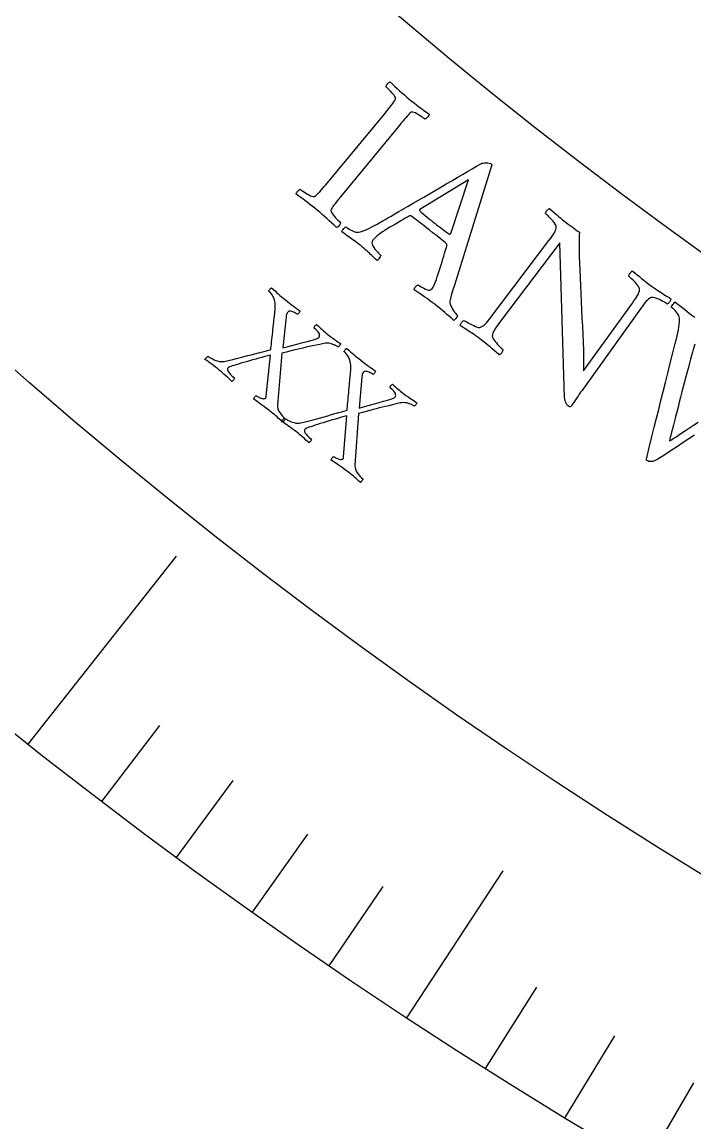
# Model space of a CAD drawing. Header units: millimetres. Extents: x -93 to 93, y -93 to 104.
# Drawn here: x -45.69 to -36.34, y -62.95 to -47.65 of the extents above; entities that cross this region are included whole.
import ezdxf

# ---------------------------------------------------------------- set-up
doc = ezdxf.new("R2010")
doc.units = ezdxf.units.MM
for name, color, linetype in [('CUT_OUTER', 1, 'Continuous'), ('ENGRAVE', 7, 'Continuous'), ('ENGRAVE_FINE', 8, 'Continuous'), ('TEXT', 5, 'Continuous')]:
    doc.layers.add(name, color=color, linetype=linetype)

msp = doc.modelspace()

# ---------------------------------------------------------------- linework, layer by layer
at = {"layer": 'CUT_OUTER'}
msp.add_arc((-0.0002, -0.0002), 92.4998, 179.658282, 0.243527, dxfattribs=at)
at = {"layer": 'ENGRAVE'}
for points in [[(-45.6035, -57.6896), (-43.5384, -55.0772)], [(-40.3315, -61.4909), (-38.9922, -59.4489)]]:
    msp.add_lwpolyline(points, dxfattribs=at)
for radius in [90.65, 90.65, 88.2219, 83.7125, 83.7125, 80.1513, 73.5375, 73.5375, 69.6525, 62.4375, 62.4375]:
    msp.add_circle((0, 0), radius, dxfattribs=at)
at = {"layer": 'ENGRAVE_FINE'}
for points in [[(-44.577, -58.4863), (-43.7696, -57.427)], [(-43.5363, -59.2651), (-42.7477, -58.1917)], [(-42.4816, -60.0257), (-41.7121, -58.9384)], [(-41.4132, -60.7677), (-40.6631, -59.667)], [(-39.2369, -62.1951), (-38.5262, -61.0685)], [(-38.1296, -62.88), (-37.439, -61.7411)], [(-37.01, -63.5454), (-36.3397, -62.3944)]]:
    msp.add_lwpolyline(points, dxfattribs=at)
at = {"layer": 'TEXT'}
for points in [[(-40.3016, -48.7203), (-40.2674, -48.7482), (-40.2332, -48.7753), (-40.1991, -48.8015), (-40.165, -48.8268), (-40.1307, -48.8521), (-40.0957, -48.8782), (-40.0601, -48.905), (-40.0239, -48.9325), (-40.0245, -48.9416), (-40.028, -48.9514), (-40.0342, -48.962), (-40.0433, -48.9732), (-40.0535, -48.9837), (-40.0629, -48.9917), (-40.0715, -48.9972), (-40.0794, -49.0004), (-40.0882, -48.9936), (-40.1003, -48.9848), (-40.1158, -48.974), (-40.1346, -48.9613), (-40.155, -48.948), (-40.1751, -48.9357), (-40.195, -48.9242), (-40.2147, -48.9138), (-40.2329, -48.9057), (-40.2482, -48.9014), (-40.2608, -48.901), (-40.2705, -48.9043), (-40.2844, -48.9147), (-40.2991, -48.9275), (-40.3145, -48.9427), (-40.3306, -48.9604), (-40.3474, -48.9798), (-40.3649, -49.0002), (-40.3829, -49.0216), (-40.4015, -49.044), (-40.4045, -49.0477), (-40.4075, -49.0513), (-40.4105, -49.0549), (-40.4135, -49.0586), (-40.4165, -49.0622), (-40.4195, -49.0658), (-40.4224, -49.0694), (-40.4254, -49.0731), (-41.2561, -50.0815), (-41.2591, -50.0851), (-41.2621, -50.0887), (-41.2651, -50.0923), (-41.2681, -50.096), (-41.2711, -50.0996), (-41.2741, -50.1032), (-41.277, -50.1069), (-41.28, -50.1105), (-41.2984, -50.133), (-41.3158, -50.1546), (-41.3322, -50.1752), (-41.3475, -50.1949), (-41.3613, -50.2136), (-41.3729, -50.2313), (-41.3824, -50.248), (-41.3898, -50.2636), (-41.3904, -50.273), (-41.3871, -50.2851), (-41.3799, -50.2999), (-41.3687, -50.3174), (-41.355, -50.3362), (-41.3401, -50.3547), (-41.3239, -50.3729), (-41.3065, -50.3909), (-41.2898, -50.4072), (-41.2757, -50.4206), (-41.2644, -50.431), (-41.2557, -50.4385), (-41.2571, -50.4469), (-41.2608, -50.4566), (-41.2667, -50.4674), (-41.2749, -50.4795), (-41.2842, -50.4906), (-41.2933, -50.4988), (-41.3023, -50.5041), (-41.3113, -50.5064), (-41.3456, -50.4743), (-41.3794, -50.443), (-41.4124, -50.4124), (-41.4448, -50.3826), (-41.4773, -50.3532), (-41.5106, -50.3239), (-41.5447, -50.2946), (-41.5796, -50.2654), (-41.6141, -50.2372), (-41.6492, -50.2093), (-41.6849, -50.1815), (-41.7213, -50.1539), (-41.7583, -50.1264), (-41.7956, -50.0987), (-41.8334, -50.0708), (-41.8716, -50.0429), (-41.871, -50.0337), (-41.8675, -50.0238), (-41.8611, -50.0133), (-41.8519, -50.0021), (-41.8416, -49.9918), (-41.8321, -49.984), (-41.8233, -49.9786), (-41.8153, -49.9756), (-41.8063, -49.9827), (-41.7939, -49.9919), (-41.7781, -50.0032), (-41.759, -50.0165), (-41.738, -50.0303), (-41.7168, -50.043), (-41.6955, -50.0546), (-41.674, -50.0649), (-41.6543, -50.0729), (-41.6385, -50.0772), (-41.6265, -50.0777), (-41.6183, -50.0745), (-41.6011, -50.0626), (-41.5832, -50.0477), (-41.5646, -50.0298), (-41.5453, -50.0089), (-41.5254, -49.986), (-41.5049, -49.9621), (-41.4838, -49.9371), (-41.4621, -49.9111), (-40.6272, -48.9061), (-40.6056, -48.88), (-40.5847, -48.8544), (-40.5646, -48.8295), (-40.5453, -48.8051), (-40.5278, -48.7819), (-40.5133, -48.76), (-40.5016, -48.7395), (-40.4929, -48.7204), (-40.4904, -48.711), (-40.4927, -48.6992), (-40.4997, -48.6849), (-40.5114, -48.6683), (-40.5259, -48.6505), (-40.5412, -48.6328), (-40.5573, -48.6151), (-40.5743, -48.5976), (-40.5903, -48.5815), (-40.6038, -48.5683), (-40.6147, -48.558), (-40.623, -48.5507), (-40.6214, -48.5423), (-40.6176, -48.5328), (-40.6115, -48.5221), (-40.6031, -48.5101), (-40.5937, -48.4991), (-40.5845, -48.491), (-40.5755, -48.4857), (-40.5667, -48.4834), (-40.5327, -48.514), (-40.4991, -48.5445), (-40.4658, -48.5749), (-40.433, -48.6052), (-40.4003, -48.6351), (-40.3675, -48.6642), (-40.3346, -48.6926), (-40.3016, -48.7203)], [(-40.7065, -50.4367), (-40.702, -50.4341), (-40.6886, -50.4264), (-40.6663, -50.4136), (-40.6351, -50.3957), (-40.5962, -50.3733), (-40.5511, -50.3471), (-40.4998, -50.3172), (-40.4422, -50.2835), (-40.3796, -50.247), (-40.3134, -50.2086), (-40.2435, -50.1684), (-40.17, -50.1263), (-40.0942, -50.0829), (-40.0176, -50.0386), (-39.9402, -49.9934), (-39.862, -49.9474), (-39.7841, -49.9015), (-39.7078, -49.8564), (-39.6332, -49.8124), (-39.5601, -49.7693), (-39.49, -49.7279), (-39.4243, -49.6891), (-39.3628, -49.6529), (-39.3057, -49.6192), (-39.2914, -49.614), (-39.2738, -49.6105), (-39.2529, -49.6086), (-39.2286, -49.6083), (-39.2049, -49.6096), (-39.1855, -49.6124), (-39.1705, -49.6168), (-39.1599, -49.6226), (-39.1578, -49.6244), (-39.1562, -49.626), (-39.1553, -49.6274), (-39.1549, -49.6286), (-39.1546, -49.63), (-39.154, -49.6318), (-39.153, -49.6342), (-39.1518, -49.637), (-39.6717, -51.3061), (-39.6966, -51.3888), (-39.715, -51.4508), (-39.7267, -51.4922), (-39.732, -51.5129), (-39.7344, -51.532), (-39.7332, -51.5525), (-39.7282, -51.5743), (-39.7196, -51.5975), (-39.7086, -51.6207), (-39.6965, -51.6425), (-39.6833, -51.6629), (-39.669, -51.6819), (-39.6554, -51.6984), (-39.6443, -51.7112), (-39.6356, -51.7205), (-39.6293, -51.7261), (-39.6305, -51.7364), (-39.6346, -51.7473), (-39.6415, -51.7586), (-39.6513, -51.7704), (-39.6616, -51.7812), (-39.6698, -51.7894), (-39.676, -51.7948), (-39.6802, -51.7977), (-39.7138, -51.7681), (-39.7456, -51.7401), (-39.7756, -51.7137), (-39.8039, -51.6889), (-39.8328, -51.664), (-39.8649, -51.6373), (-39.9002, -51.609), (-39.9386, -51.5789), (-39.9795, -51.5476), (-40.0171, -51.5195), (-40.0514, -51.4947), (-40.0826, -51.473), (-40.1139, -51.4517), (-40.1489, -51.4277), (-40.1877, -51.4011), (-40.2301, -51.3718), (-40.2298, -51.3625), (-40.2266, -51.3526), (-40.2206, -51.3419), (-40.2117, -51.3304), (-40.2016, -51.3199), (-40.1919, -51.3121), (-40.1825, -51.307), (-40.1735, -51.3046), (-40.1603, -51.3141), (-40.1432, -51.3248), (-40.1222, -51.337), (-40.0971, -51.3504), (-40.0717, -51.3627), (-40.0493, -51.3713), (-40.0302, -51.3762), (-40.0141, -51.3774), (-40.0052, -51.375), (-39.996, -51.3697), (-39.9867, -51.3615), (-39.9772, -51.3506), (-39.968, -51.3367), (-39.9579, -51.3175), (-39.9468, -51.2928), (-39.9346, -51.2626), (-39.9219, -51.2285), (-39.9089, -51.1918), (-39.8956, -51.1526), (-39.8821, -51.1109), (-39.8687, -51.0681), (-39.8556, -51.0258), (-39.8428, -50.984), (-39.8303, -50.9426), (-39.8186, -50.9033), (-39.808, -50.8676), (-39.7984, -50.8356), (-39.7899, -50.8071), (-39.783, -50.7839), (-39.778, -50.7672), (-39.775, -50.7572), (-39.774, -50.7539), (-39.7741, -50.7534), (-39.7743, -50.7517), (-39.7746, -50.749), (-39.7751, -50.7451), (-39.7759, -50.7411), (-39.7771, -50.7376), (-39.7788, -50.7347), (-39.7811, -50.7325), (-39.7997, -50.7161), (-39.8208, -50.6983), (-39.8442, -50.6792), (-39.87, -50.6586), (-39.8965, -50.6377), (-39.9222, -50.6175), (-39.9468, -50.5981), (-39.9706, -50.5793), (-39.9767, -50.5745), (-39.9828, -50.5696), (-39.989, -50.5648), (-39.9951, -50.5599), (-40.0011, -50.5552), (-40.0067, -50.5507), (-40.0121, -50.5465), (-40.0171, -50.5425), (-40.0525, -50.5146), (-40.0853, -50.4889), (-40.1154, -50.4657), (-40.1429, -50.4447), (-40.171, -50.4236), (-40.2032, -50.4001), (-40.2394, -50.3741), (-40.2796, -50.3456), (-40.2812, -50.3447), (-40.2834, -50.3441), (-40.2863, -50.3436), (-40.2899, -50.3434), (-40.2933, -50.3433), (-40.2958, -50.3432), (-40.2972, -50.3432), (-40.2977, -50.3432), (-40.3013, -50.3453), (-40.3121, -50.3517), (-40.33, -50.3624), (-40.3552, -50.3774), (-40.3853, -50.3953), (-40.4182, -50.4147), (-40.4538, -50.4357), (-40.4922, -50.4583), (-40.5312, -50.4813), (-40.5686, -50.5039), (-40.6044, -50.526), (-40.6386, -50.5477), (-40.6721, -50.5689), (-40.7018, -50.5893), (-40.7275, -50.6089), (-40.7492, -50.6276), (-40.7678, -50.6451), (-40.7838, -50.6611), (-40.7973, -50.6755), (-40.8084, -50.6885), (-40.8163, -50.7032), (-40.8183, -50.7203), (-40.8144, -50.7398), (-40.8047, -50.7619), (-40.7913, -50.7846), (-40.7765, -50.8061), (-40.7602, -50.8266), (-40.7426, -50.8459), (-40.7259, -50.8628), (-40.7125, -50.8759), (-40.7026, -50.8854), (-40.696, -50.8912), (-40.6966, -50.8968), (-40.6997, -50.9048), (-40.7052, -50.9151), (-40.713, -50.9277), (-40.7218, -50.9403), (-40.7302, -50.9505), (-40.7382, -50.9583), (-40.7458, -50.9637), (-40.7674, -50.9444), (-40.7874, -50.9264), (-40.8056, -50.9098), (-40.8221, -50.8946), (-40.8378, -50.88), (-40.8534, -50.8654), (-40.8691, -50.8508), (-40.8847, -50.8362), (-40.9018, -50.8207), (-40.9217, -50.8034), (-40.9445, -50.7843), (-40.9701, -50.7634), (-40.9962, -50.7426), (-41.0204, -50.7238), (-41.0427, -50.707), (-41.0631, -50.6923), (-41.0825, -50.6786), (-41.1019, -50.6648), (-41.1213, -50.6511), (-41.1407, -50.6374), (-41.1613, -50.6227), (-41.1843, -50.6059), (-41.2098, -50.5872), (-41.2378, -50.5664), (-41.2369, -50.5609), (-41.2333, -50.5534), (-41.227, -50.5438), (-41.2179, -50.5321), (-41.2079, -50.5204), (-41.1986, -50.5109), (-41.1901, -50.5036), (-41.1823, -50.4984), (-41.1689, -50.5083), (-41.1504, -50.5199), (-41.1271, -50.5332), (-41.0988, -50.5483), (-41.0695, -50.5616), (-41.0434, -50.5696), (-41.0203, -50.5723), (-41.0003, -50.5697), (-40.9633, -50.5602), (-40.9266, -50.5483), (-40.8902, -50.5338), (-40.8541, -50.5168), (-40.8178, -50.4981), (-40.7812, -50.4785), (-40.744, -50.4581), (-40.7065, -50.4367)], [(-39.4735, -49.846), (-40.1536, -50.2578), (-40.1537, -50.2582), (-40.1542, -50.2593), (-40.1551, -50.2611), (-40.1563, -50.2637), (-40.1573, -50.2664), (-40.1577, -50.2686), (-40.1574, -50.2703), (-40.1565, -50.2715), (-40.1331, -50.2921), (-40.1073, -50.3143), (-40.0791, -50.3381), (-40.0485, -50.3636), (-40.0182, -50.3886), (-39.9909, -50.4108), (-39.9668, -50.4304), (-39.9457, -50.4472), (-39.9181, -50.4688), (-39.8917, -50.4889), (-39.8664, -50.5077), (-39.8422, -50.525), (-39.818, -50.542), (-39.7928, -50.5599), (-39.7665, -50.5786), (-39.7391, -50.5982), (-39.7366, -50.5995), (-39.7339, -50.5997), (-39.7311, -50.5988), (-39.7281, -50.5968), (-39.7255, -50.5945), (-39.7236, -50.5929), (-39.7224, -50.5919), (-39.7221, -50.5916)], [(-38.114, -50.4383), (-38.0872, -50.4585), (-38.0608, -50.4784), (-38.0346, -50.4981), (-38.0088, -50.5176), (-37.9847, -50.5355), (-37.9636, -50.5506), (-37.9457, -50.5628), (-37.931, -50.5721), (-37.9337, -50.6198), (-37.9353, -50.6775), (-37.9358, -50.7454), (-37.9351, -50.8234), (-37.9334, -50.9096), (-37.9309, -51.0019), (-37.9275, -51.1004), (-37.9233, -51.205), (-37.9184, -51.3137), (-37.9132, -51.4243), (-37.9077, -51.5367), (-37.9019, -51.6509), (-37.8961, -51.7655), (-37.8907, -51.879), (-37.8857, -51.9913), (-37.8811, -52.1026), (-37.8772, -52.2103), (-37.8746, -52.3119), (-37.8733, -52.4075), (-37.8732, -52.4971), (-37.1949, -51.557), (-37.1725, -51.5256), (-37.1529, -51.4975), (-37.1362, -51.4726), (-37.1223, -51.451), (-37.1112, -51.4307), (-37.103, -51.4099), (-37.0976, -51.3884), (-37.0952, -51.3662), (-37.0962, -51.3559), (-37.1012, -51.3431), (-37.1099, -51.3277), (-37.1225, -51.3097), (-37.1375, -51.2907), (-37.1534, -51.2719), (-37.1702, -51.2535), (-37.1879, -51.2353), (-37.205, -51.2186), (-37.2201, -51.2046), (-37.2331, -51.1933), (-37.2441, -51.1848), (-37.2432, -51.1746), (-37.2399, -51.1641), (-37.2342, -51.1531), (-37.226, -51.1417), (-37.2172, -51.1311), (-37.2095, -51.1223), (-37.2029, -51.1153), (-37.1974, -51.1102), (-37.163, -51.1373), (-37.1298, -51.1637), (-37.0978, -51.1895), (-37.0669, -51.2146), (-37.0355, -51.2399), (-37.0016, -51.2662), (-36.9654, -51.2934), (-36.9268, -51.3215), (-36.8995, -51.3411), (-36.8747, -51.3585), (-36.8524, -51.3739), (-36.8326, -51.3873), (-36.8139, -51.3996), (-36.7947, -51.412), (-36.7751, -51.4244), (-36.7551, -51.4369), (-36.7339, -51.4502), (-36.7106, -51.4649), (-36.6853, -51.481), (-36.658, -51.4985), (-36.6597, -51.5059), (-36.6627, -51.5144), (-36.6669, -51.5239), (-36.6723, -51.5345), (-36.6791, -51.545), (-36.6874, -51.5545), (-36.6973, -51.5628), (-36.7088, -51.57), (-36.7183, -51.5637), (-36.7319, -51.5555), (-36.7495, -51.5453), (-36.7712, -51.5333), (-36.7949, -51.5208), (-36.8187, -51.5094), (-36.8426, -51.4992), (-36.8666, -51.4901), (-36.889, -51.4831), (-36.908, -51.4792), (-36.9235, -51.4786), (-36.9357, -51.481), (-36.9539, -51.4899), (-36.9709, -51.5011), (-36.9867, -51.5146), (-37.0013, -51.5303), (-37.0168, -51.5496), (-37.0352, -51.5735), (-37.0564, -51.6021), (-37.0806, -51.6354), (-37.8061, -52.6457), (-37.8309, -52.6802), (-37.8541, -52.7125), (-37.8757, -52.7426), (-37.8957, -52.7704), (-37.9146, -52.797), (-37.933, -52.8231), (-37.951, -52.849), (-37.9684, -52.8744), (-37.9862, -52.9008), (-38.0054, -52.9293), (-38.0259, -52.9601), (-38.0477, -52.993), (-38.0529, -52.9962), (-38.0588, -52.9976), (-38.0652, -52.997), (-38.0722, -52.9946), (-38.079, -52.9915), (-38.0845, -52.9887), (-38.0889, -52.9863), (-38.092, -52.9843), (-38.0975, -52.9791), (-38.1035, -52.9712), (-38.1102, -52.9603), (-38.1175, -52.9466), (-38.1245, -52.93), (-38.13, -52.9106), (-38.1343, -52.8882), (-38.1371, -52.863), (-38.2059, -50.7182), (-39.0429, -51.8293), (-39.0658, -51.8602), (-39.0856, -51.8879), (-39.1021, -51.9123), (-39.1155, -51.9335), (-39.1261, -51.9533), (-39.1344, -51.9737), (-39.1404, -51.9946), (-39.144, -52.0159), (-39.1431, -52.0263), (-39.1384, -52.0393), (-39.13, -52.0548), (-39.1178, -52.0729), (-39.1032, -52.0923), (-39.0877, -52.1117), (-39.0711, -52.1311), (-39.0536, -52.1504), (-39.0366, -52.1683), (-39.0215, -52.1833), (-39.0084, -52.1953), (-38.9973, -52.2043), (-38.998, -52.2145), (-39.0009, -52.225), (-39.0061, -52.2358), (-39.0134, -52.247), (-39.0217, -52.2574), (-39.0297, -52.2661), (-39.0374, -52.2731), (-39.0447, -52.2784), (-39.079, -52.2489), (-39.1121, -52.2206), (-39.144, -52.1934), (-39.1748, -52.1672), (-39.2063, -52.141), (-39.2403, -52.1136), (-39.2768, -52.085), (-39.3159, -52.0551), (-39.3427, -52.0351), (-39.3678, -52.0169), (-39.3909, -52.0005), (-39.4123, -51.9861), (-39.4326, -51.9726), (-39.4526, -51.9594), (-39.4723, -51.9464), (-39.4916, -51.9337), (-39.5122, -51.9201), (-39.5354, -51.9044), (-39.5612, -51.8866), (-39.5898, -51.8668), (-39.5878, -51.8594), (-39.5846, -51.851), (-39.5802, -51.8416), (-39.5745, -51.8312), (-39.5673, -51.8209), (-39.5586, -51.8118), (-39.5484, -51.8038), (-39.5365, -51.7971), (-39.527, -51.8038), (-39.5134, -51.8123), (-39.4957, -51.8227), (-39.474, -51.8349), (-39.4501, -51.8477), (-39.4259, -51.8597), (-39.4014, -51.8709), (-39.3766, -51.8814), (-39.3535, -51.8897), (-39.3343, -51.8943), (-39.3191, -51.8952), (-39.3077, -51.8924), (-39.289, -51.8843), (-39.2715, -51.8741), (-39.2552, -51.8618), (-39.24, -51.8474), (-39.2238, -51.8295), (-39.2048, -51.8067), (-39.1827, -51.7791), (-39.1577, -51.7465), (-38.3561, -50.6872), (-38.3316, -50.6543), (-38.3107, -50.6253), (-38.2937, -50.6004), (-38.2804, -50.5795), (-38.2702, -50.5605), (-38.2624, -50.5411), (-38.257, -50.5214), (-38.2539, -50.5013), (-38.2542, -50.4897), (-38.2589, -50.4755), (-38.2681, -50.4585), (-38.2818, -50.4389), (-38.298, -50.4184), (-38.315, -50.3984), (-38.3328, -50.3792), (-38.3512, -50.3605), (-38.3686, -50.3438), (-38.3832, -50.3303), (-38.3948, -50.32), (-38.4035, -50.3128), (-38.4001, -50.2997), (-38.395, -50.2877), (-38.3885, -50.277), (-38.3804, -50.2674), (-38.3719, -50.2591), (-38.3641, -50.2522), (-38.3569, -50.2469), (-38.3503, -50.243), (-38.3119, -50.2744), (-38.2776, -50.3029), (-38.2473, -50.3286), (-38.221, -50.3513), (-38.1962, -50.3727), (-38.1701, -50.3944), (-38.1427, -50.4162), (-38.114, -50.4383)], [(-42.0233, -51.5135), (-41.995, -51.5363), (-41.9677, -51.5578), (-41.9413, -51.578), (-41.9159, -51.5969), (-41.8911, -51.6151), (-41.8665, -51.6333), (-41.8422, -51.6513), (-41.8182, -51.6693), (-41.8201, -51.6745), (-41.8237, -51.681), (-41.829, -51.6888), (-41.8361, -51.6979), (-41.8434, -51.7061), (-41.8495, -51.7112), (-41.8544, -51.7133), (-41.8582, -51.7122), (-41.8647, -51.7074), (-41.8731, -51.7019), (-41.8832, -51.6958), (-41.8951, -51.689), (-41.9081, -51.6825), (-41.9214, -51.6772), (-41.9349, -51.673), (-41.9486, -51.6699), (-41.9618, -51.669), (-41.9737, -51.6713), (-41.9843, -51.677), (-41.9935, -51.6859), (-42.0001, -51.6965), (-42.0055, -51.7105), (-42.0096, -51.7278), (-42.0125, -51.7485), (-42.0592, -52.1782), (-41.9859, -52.1592), (-41.9147, -52.141), (-41.8455, -52.1234), (-41.7782, -52.1066), (-41.7161, -52.0906), (-41.6622, -52.0758), (-41.6165, -52.062), (-41.5789, -52.0494), (-41.5735, -52.047), (-41.5686, -52.0443), (-41.5642, -52.0411), (-41.5603, -52.0376), (-41.557, -52.0342), (-41.5544, -52.0315), (-41.5527, -52.0296), (-41.5516, -52.0284), (-41.5481, -52.0215), (-41.5467, -52.0123), (-41.5474, -52.0007), (-41.5501, -51.9868), (-41.5576, -51.9704), (-41.5723, -51.9511), (-41.5943, -51.9289), (-41.6236, -51.9039), (-41.6243, -51.9003), (-41.6227, -51.8949), (-41.6189, -51.8878), (-41.6129, -51.879), (-41.6061, -51.8702), (-41.5998, -51.8631), (-41.5941, -51.8577), (-41.589, -51.8541), (-41.5676, -51.8738), (-41.5474, -51.8924), (-41.5285, -51.9098), (-41.5108, -51.9261), (-41.4931, -51.942), (-41.4742, -51.9583), (-41.4542, -51.975), (-41.433, -51.9921), (-41.4035, -52.0153), (-41.376, -52.0362), (-41.3506, -52.0547), (-41.3273, -52.0709), (-41.306, -52.0852), (-41.2867, -52.0984), (-41.2694, -52.1103), (-41.254, -52.1209), (-41.2556, -52.126), (-41.2585, -52.132), (-41.2627, -52.1391), (-41.2681, -52.1471), (-41.2744, -52.1546), (-41.2809, -52.1603), (-41.2877, -52.164), (-41.2948, -52.1659), (-41.2994, -52.1627), (-41.3068, -52.1581), (-41.3168, -52.1522), (-41.3296, -52.145), (-41.3445, -52.1375), (-41.361, -52.1308), (-41.3791, -52.1247), (-41.3988, -52.1195), (-41.4196, -52.1157), (-41.441, -52.1142), (-41.4632, -52.115), (-41.486, -52.1181), (-41.5432, -52.1306), (-41.5966, -52.1422), (-41.6461, -52.1528), (-41.6918, -52.1624), (-41.7354, -52.1718), (-41.779, -52.1816), (-41.8224, -52.1918), (-41.8657, -52.2024), (-41.9109, -52.2138), (-41.9601, -52.2264), (-42.0132, -52.2402), (-42.0704, -52.255), (-42.1333, -52.9751), (-42.1329, -53.0014), (-42.1275, -53.0277), (-42.1171, -53.054), (-42.1016, -53.0802), (-42.0834, -53.1052), (-42.0647, -53.1275), (-42.0456, -53.1471), (-42.0261, -53.164), (-42.0271, -53.1697), (-42.03, -53.1762), (-42.0348, -53.1836), (-42.0414, -53.1919), (-42.0483, -53.1996), (-42.0538, -53.2054), (-42.0579, -53.2093), (-42.0607, -53.2112), (-42.0825, -53.1914), (-42.1028, -53.173), (-42.1214, -53.1559), (-42.1385, -53.1403), (-42.1559, -53.1248), (-42.1753, -53.1081), (-42.1969, -53.0902), (-42.2205, -53.0712), (-42.2532, -53.0454), (-42.284, -53.0216), (-42.3129, -52.9998), (-42.3399, -52.98), (-42.367, -52.9604), (-42.3963, -52.9392), (-42.4279, -52.9163), (-42.4617, -52.8918), (-42.4613, -52.8854), (-42.4587, -52.8781), (-42.4541, -52.8698), (-42.4473, -52.8605), (-42.44, -52.8523), (-42.4339, -52.8472), (-42.4289, -52.8451), (-42.4251, -52.8462), (-42.4191, -52.8505), (-42.4112, -52.8553), (-42.4012, -52.8608), (-42.3892, -52.8669), (-42.3761, -52.8729), (-42.3627, -52.8779), (-42.349, -52.8819), (-42.335, -52.8849), (-42.322, -52.8862), (-42.311, -52.8851), (-42.3021, -52.8815), (-42.2952, -52.8754), (-42.2939, -52.8735), (-42.2927, -52.871), (-42.2915, -52.868), (-42.2904, -52.8644), (-42.2896, -52.8607), (-42.289, -52.8572), (-42.2888, -52.8539), (-42.289, -52.8509), (-42.2306, -52.2814), (-42.2683, -52.291), (-42.3079, -52.3012), (-42.3492, -52.3122), (-42.3923, -52.3239), (-42.436, -52.3359), (-42.4792, -52.3479), (-42.5219, -52.3597), (-42.564, -52.3715), (-42.6045, -52.383), (-42.6423, -52.394), (-42.6773, -52.4045), (-42.7096, -52.4146), (-42.7382, -52.4236), (-42.7618, -52.4313), (-42.7806, -52.4376), (-42.7945, -52.4424), (-42.7969, -52.4435), (-42.7998, -52.4448), (-42.8033, -52.4463), (-42.8073, -52.4481), (-42.8115, -52.4503), (-42.8154, -52.453), (-42.819, -52.4562), (-42.8225, -52.46), (-42.8265, -52.4686), (-42.8269, -52.4796), (-42.8236, -52.4932), (-42.8166, -52.5093), (-42.8047, -52.5278), (-42.7866, -52.5489), (-42.7624, -52.5723), (-42.7321, -52.5983), (-42.7331, -52.604), (-42.7358, -52.6107), (-42.7401, -52.6185), (-42.7461, -52.6272), (-42.7525, -52.6353), (-42.7579, -52.6412), (-42.7623, -52.6449), (-42.7657, -52.6463), (-42.7865, -52.6268), (-42.8076, -52.6072), (-42.829, -52.5875), (-42.8507, -52.5677), (-42.8725, -52.5481), (-42.8944, -52.529), (-42.9163, -52.5104), (-42.9382, -52.4922), (-42.9681, -52.468), (-42.996, -52.4459), (-43.0219, -52.4259), (-43.0458, -52.4081), (-43.0689, -52.3912), (-43.0926, -52.374), (-43.1167, -52.3566), (-43.1413, -52.339), (-43.1388, -52.3333), (-43.1346, -52.3272), (-43.1289, -52.3205), (-43.1215, -52.3133), (-43.1141, -52.3067), (-43.1082, -52.3017), (-43.1037, -52.2983), (-43.1008, -52.2965), (-43.0956, -52.3002), (-43.0865, -52.3059), (-43.0735, -52.3137), (-43.0565, -52.3236), (-43.0368, -52.334), (-43.0154, -52.3438), (-42.9925, -52.3529), (-42.9679, -52.3612), (-42.943, -52.3675), (-42.919, -52.3706), (-42.8959, -52.3704), (-42.8736, -52.3669), (-42.8133, -52.3529), (-42.7557, -52.3393), (-42.7008, -52.3261), (-42.6487, -52.3133), (-42.598, -52.3006), (-42.5474, -52.2878), (-42.4968, -52.2746), (-42.4462, -52.2613), (-42.3946, -52.2476), (-42.3408, -52.2335), (-42.2849, -52.219), (-42.2268, -52.2039), (-42.2238, -52.1807), (-42.2208, -52.1547), (-42.2176, -52.126), (-42.2143, -52.0944), (-42.2109, -52.0611), (-42.2073, -52.0272), (-42.2034, -51.9926), (-42.1993, -51.9573), (-42.1952, -51.9223), (-42.1914, -51.8884), (-42.1878, -51.8557), (-42.1844, -51.8241), (-42.1813, -51.7944), (-42.1785, -51.7676), (-42.1759, -51.7436), (-42.1736, -51.7224), (-42.1718, -51.7051), (-42.1704, -51.6927), (-42.1696, -51.6853), (-42.1693, -51.6828), (-42.1657, -51.6525), (-42.1636, -51.6248), (-42.163, -51.5994), (-42.1639, -51.5766), (-42.1664, -51.5549), (-42.1704, -51.5328), (-42.1761, -51.5105), (-42.1833, -51.4879), (-42.1891, -51.4731), (-42.1963, -51.4587), (-42.205, -51.4446), (-42.2151, -51.4308), (-42.2254, -51.4181), (-42.2349, -51.4074), (-42.2434, -51.3986), (-42.251, -51.3918), (-42.2528, -51.3883), (-42.2518, -51.383), (-42.2481, -51.376), (-42.2415, -51.3672), (-42.2338, -51.3586), (-42.2266, -51.3523), (-42.22, -51.3483), (-42.2139, -51.3466), (-42.187, -51.3701), (-42.1623, -51.392), (-42.1397, -51.4123), (-42.1193, -51.431), (-42.0988, -51.4495), (-42.076, -51.4694), (-42.0508, -51.4908), (-42.0233, -51.5135)], [(-40.9744, -52.3516), (-40.9457, -52.3738), (-40.918, -52.3948), (-40.8912, -52.4144), (-40.8654, -52.4328), (-40.8402, -52.4505), (-40.8153, -52.4682), (-40.7906, -52.4858), (-40.7663, -52.5033), (-40.7681, -52.5085), (-40.7715, -52.5151), (-40.7767, -52.523), (-40.7835, -52.5322), (-40.7907, -52.5406), (-40.7967, -52.5458), (-40.8016, -52.5479), (-40.8054, -52.547), (-40.812, -52.5422), (-40.8204, -52.5369), (-40.8307, -52.531), (-40.8428, -52.5245), (-40.8559, -52.5183), (-40.8692, -52.5132), (-40.8828, -52.5093), (-40.8966, -52.5065), (-40.9099, -52.5058), (-40.9217, -52.5084), (-40.9321, -52.5143), (-40.9412, -52.5234), (-40.9476, -52.5341), (-40.9527, -52.5482), (-40.9564, -52.5656), (-40.9589, -52.5864), (-40.9969, -53.0169), (-40.9241, -52.9965), (-40.8532, -52.9768), (-40.7843, -52.9578), (-40.7174, -52.9396), (-40.6556, -52.9224), (-40.602, -52.9065), (-40.5566, -52.8918), (-40.5194, -52.8784), (-40.514, -52.8759), (-40.5091, -52.8731), (-40.5048, -52.8699), (-40.5009, -52.8662), (-40.4977, -52.8628), (-40.4952, -52.8601), (-40.4935, -52.8581), (-40.4925, -52.8569), (-40.4891, -52.8499), (-40.4879, -52.8407), (-40.4888, -52.8292), (-40.4918, -52.8153), (-40.4996, -52.799), (-40.5147, -52.78), (-40.5372, -52.7583), (-40.567, -52.7339), (-40.5677, -52.7303), (-40.5663, -52.7249), (-40.5626, -52.7177), (-40.5568, -52.7088), (-40.5501, -52.6998), (-40.544, -52.6926), (-40.5384, -52.6871), (-40.5333, -52.6834), (-40.5116, -52.7026), (-40.491, -52.7208), (-40.4717, -52.7378), (-40.4537, -52.7537), (-40.4357, -52.7693), (-40.4165, -52.7852), (-40.3962, -52.8015), (-40.3747, -52.8182), (-40.3446, -52.8408), (-40.3167, -52.8611), (-40.291, -52.8791), (-40.2673, -52.8948), (-40.2458, -52.9088), (-40.2262, -52.9215), (-40.2086, -52.9331), (-40.1931, -52.9434), (-40.1946, -52.9485), (-40.1973, -52.9546), (-40.2014, -52.9617), (-40.2066, -52.9698), (-40.2127, -52.9775), (-40.2191, -52.9833), (-40.2259, -52.9872), (-40.233, -52.9892), (-40.2376, -52.986), (-40.245, -52.9816), (-40.2552, -52.976), (-40.2681, -52.969), (-40.2832, -52.9618), (-40.2998, -52.9554), (-40.318, -52.9497), (-40.3378, -52.9448), (-40.3587, -52.9415), (-40.3802, -52.9405), (-40.4023, -52.9417), (-40.4251, -52.9453), (-40.482, -52.959), (-40.5351, -52.9716), (-40.5844, -52.9832), (-40.6299, -52.9937), (-40.6734, -53.004), (-40.7167, -53.0146), (-40.7599, -53.0257), (-40.803, -53.0372), (-40.8479, -53.0496), (-40.8969, -53.0631), (-40.9497, -53.0779), (-41.0065, -53.0939), (-41.0549, -53.8151), (-41.054, -53.8414), (-41.0481, -53.8676), (-41.0371, -53.8937), (-41.0211, -53.9196), (-41.0024, -53.9442), (-40.9833, -53.9661), (-40.9638, -53.9853), (-40.9439, -54.0019), (-40.9448, -54.0076), (-40.9476, -54.0142), (-40.9522, -54.0216), (-40.9587, -54.03), (-40.9654, -54.0379), (-40.9707, -54.0438), (-40.9748, -54.0478), (-40.9776, -54.0498), (-40.9998, -54.0304), (-41.0204, -54.0123), (-41.0394, -53.9957), (-41.0568, -53.9804), (-41.0745, -53.9652), (-41.0943, -53.949), (-41.1161, -53.9315), (-41.1401, -53.913), (-41.1734, -53.8879), (-41.2047, -53.8647), (-41.234, -53.8435), (-41.2613, -53.8242), (-41.2888, -53.8052), (-41.3186, -53.7846), (-41.3506, -53.7623), (-41.3849, -53.7385), (-41.3846, -53.7321), (-41.3822, -53.7247), (-41.3778, -53.7163), (-41.3712, -53.7069), (-41.3641, -53.6985), (-41.358, -53.6933), (-41.3531, -53.6912), (-41.3492, -53.6922), (-41.3432, -53.6963), (-41.3352, -53.701), (-41.3251, -53.7063), (-41.313, -53.7122), (-41.2997, -53.7178), (-41.2862, -53.7225), (-41.2724, -53.7263), (-41.2584, -53.7291), (-41.2454, -53.7301), (-41.2344, -53.7287), (-41.2255, -53.7249), (-41.2188, -53.7187), (-41.2175, -53.7168), (-41.2164, -53.7143), (-41.2153, -53.7113), (-41.2143, -53.7077), (-41.2135, -53.7039), (-41.213, -53.7004), (-41.2129, -53.6971), (-41.2131, -53.6941), (-41.1662, -53.1236), (-41.2037, -53.1339), (-41.243, -53.1449), (-41.2841, -53.1567), (-41.327, -53.1693), (-41.3705, -53.1822), (-41.4134, -53.195), (-41.4558, -53.2077), (-41.4977, -53.2204), (-41.538, -53.2327), (-41.5755, -53.2444), (-41.6104, -53.2557), (-41.6425, -53.2664), (-41.6708, -53.276), (-41.6943, -53.2842), (-41.7129, -53.2908), (-41.7268, -53.2959), (-41.7291, -53.297), (-41.732, -53.2984), (-41.7355, -53.3), (-41.7394, -53.3019), (-41.7435, -53.3041), (-41.7474, -53.3069), (-41.751, -53.3102), (-41.7543, -53.3141), (-41.7582, -53.3227), (-41.7584, -53.3338), (-41.7548, -53.3473), (-41.7475, -53.3632), (-41.7352, -53.3815), (-41.7167, -53.4022), (-41.692, -53.4252), (-41.6612, -53.4505), (-41.6621, -53.4562), (-41.6646, -53.463), (-41.6688, -53.4708), (-41.6746, -53.4797), (-41.6808, -53.488), (-41.6861, -53.494), (-41.6904, -53.4977), (-41.6938, -53.4992), (-41.715, -53.4801), (-41.7366, -53.4609), (-41.7583, -53.4416), (-41.7804, -53.4223), (-41.8026, -53.4032), (-41.8249, -53.3845), (-41.8471, -53.3663), (-41.8694, -53.3486), (-41.8998, -53.325), (-41.9281, -53.3035), (-41.9544, -53.284), (-41.9787, -53.2667), (-42.0022, -53.2502), (-42.0261, -53.2335), (-42.0506, -53.2166), (-42.0755, -53.1995), (-42.0731, -53.1938), (-42.0691, -53.1876), (-42.0635, -53.1808), (-42.0563, -53.1735), (-42.049, -53.1667), (-42.0432, -53.1615), (-42.0388, -53.158), (-42.036, -53.1562), (-42.0307, -53.1598), (-42.0215, -53.1654), (-42.0083, -53.1729), (-41.9911, -53.1824), (-41.9711, -53.1925), (-41.9496, -53.2018), (-41.9265, -53.2104), (-41.9018, -53.2182), (-41.8767, -53.2241), (-41.8527, -53.2266), (-41.8295, -53.226), (-41.8074, -53.222), (-41.7473, -53.2068), (-41.69, -53.192), (-41.6354, -53.1777), (-41.5836, -53.1639), (-41.5332, -53.1502), (-41.4828, -53.1363), (-41.4325, -53.1222), (-41.3822, -53.1078), (-41.3309, -53.0931), (-41.2774, -53.0779), (-41.2217, -53.0622), (-41.164, -53.046), (-41.1615, -53.0227), (-41.1589, -52.9967), (-41.1564, -52.9679), (-41.1537, -52.9363), (-41.151, -52.9029), (-41.148, -52.8689), (-41.1449, -52.8342), (-41.1415, -52.7989), (-41.1381, -52.7638), (-41.1349, -52.7298), (-41.132, -52.697), (-41.1293, -52.6654), (-41.1268, -52.6357), (-41.1245, -52.6088), (-41.1224, -52.5848), (-41.1205, -52.5635), (-41.119, -52.5461), (-41.1179, -52.5337), (-41.1173, -52.5263), (-41.117, -52.5238), (-41.114, -52.4935), (-41.1125, -52.4657), (-41.1124, -52.4404), (-41.1138, -52.4176), (-41.1167, -52.3959), (-41.1212, -52.3739), (-41.1273, -52.3517), (-41.1349, -52.3293), (-41.141, -52.3146), (-41.1485, -52.3003), (-41.1575, -52.2864), (-41.1679, -52.2728), (-41.1785, -52.2603), (-41.1881, -52.2498), (-41.1969, -52.2412), (-41.2046, -52.2345), (-41.2065, -52.231), (-41.2056, -52.2258), (-41.2019, -52.2187), (-41.1956, -52.2097), (-41.188, -52.201), (-41.181, -52.1946), (-41.1745, -52.1905), (-41.1684, -52.1886), (-41.141, -52.2116), (-41.1159, -52.233), (-41.0929, -52.2528), (-41.0721, -52.271), (-41.0513, -52.2892), (-41.028, -52.3086), (-41.0024, -52.3295), (-40.9744, -52.3516)]]:
    msp.add_lwpolyline(points, close=True, dxfattribs=at)
for points in [[(-36.3305, -53.3945), (-36.4076, -53.4453), (-36.4861, -53.497), (-36.5677, -53.5504), (-36.6539, -53.6062), (-36.7448, -53.6645), (-36.8405, -53.7253), (-36.8666, -53.7406), (-36.8906, -53.7517), (-36.9125, -53.7585), (-36.9321, -53.7612), (-36.95, -53.7605), (-36.9665, -53.7575), (-36.9816, -53.7521), (-36.9954, -53.7443), (-36.9984, -53.7407), (-36.9996, -53.7352), (-36.9991, -53.7278), (-36.9968, -53.7186), (-36.994, -53.709), (-36.992, -53.7005), (-36.9908, -53.6931), (-36.9904, -53.6869), (-36.9564, -53.5475), (-36.9234, -53.4129), (-36.8912, -53.2831), (-36.8601, -53.158), (-36.8292, -53.0349), (-36.7979, -52.9108), (-36.7662, -52.7858), (-36.7342, -52.6598), (-36.7012, -52.53), (-36.6669, -52.3934), (-36.6311, -52.2501), (-36.5939, -52.1002), (-36.5823, -52.0543), (-36.5718, -52.0104), (-36.5625, -51.9686), (-36.5544, -51.9288), (-36.5477, -51.8904), (-36.5427, -51.8527), (-36.5393, -51.8158), (-36.5377, -51.7796), (-36.5383, -51.7646), (-36.5421, -51.7487), (-36.5491, -51.732), (-36.5593, -51.7145), (-36.5713, -51.6971), (-36.5839, -51.6808), (-36.5969, -51.6655), (-36.6105, -51.6514), (-36.6235, -51.6388), (-36.635, -51.6282), (-36.6449, -51.6198), (-36.6531, -51.6134), (-36.6527, -51.6105), (-36.6489, -51.6035), (-36.6417, -51.5924), (-36.6312, -51.5772), (-36.6202, -51.562), (-36.6117, -51.5511), (-36.6058, -51.5444), (-36.6024, -51.5419), (-36.5626, -51.5721), (-36.5266, -51.5999), (-36.4943, -51.6253), (-36.4656, -51.6483), (-36.4368, -51.6711), (-36.4041, -51.696), (-36.3674, -51.7229), (-36.3268, -51.7518)], [(-36.3283, -52.1297), (-36.3493, -52.2024), (-36.3597, -52.2407), (-36.3715, -52.2848), (-36.3848, -52.3349), (-36.3995, -52.3908), (-36.4154, -52.4511), (-36.4322, -52.5145), (-36.4498, -52.5808), (-36.4682, -52.6501), (-36.4869, -52.7209), (-36.5055, -52.7919), (-36.5238, -52.8631), (-36.5419, -52.9343), (-36.5595, -53.0042), (-36.5766, -53.0712), (-36.593, -53.1353), (-36.6088, -53.1965), (-36.6235, -53.2535), (-36.6368, -53.305), (-36.6488, -53.3511), (-36.6593, -53.3917), (-36.668, -53.4253), (-36.6743, -53.4503), (-36.6783, -53.4667), (-36.6799, -53.4745), (-36.6698, -53.4685), (-36.6519, -53.4572), (-36.626, -53.4406), (-36.5922, -53.4187), (-36.552, -53.3925), (-36.5069, -53.3628), (-36.4568, -53.3295), (-36.4017, -53.2928), (-36.3427, -53.2533), (-36.2807, -53.2118)]]:
    msp.add_lwpolyline(points, dxfattribs=at)

doc.saveas('drawing.dxf')
